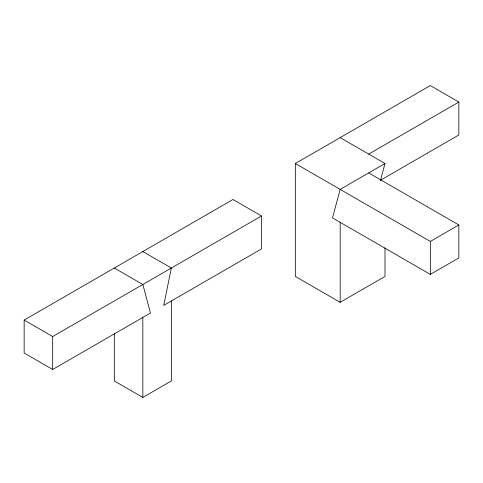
<?xml version="1.0" encoding="UTF-8"?>
<svg xmlns="http://www.w3.org/2000/svg" width="483" height="483" viewBox="0 0 483 483"><rect width="100%" height="100%" fill="white"/><g stroke="black" fill="none" stroke-linecap="round" stroke-linejoin="round"><path stroke-width="0.72" d="M380.405 180.624L384.993 163.508L340.165 137.625M114.308 268.023L142.835 284.493L150.479 313.02L52.677 369.483L24.15 353.013L24.15 320.078L232.993 199.503L261.52 215.967L261.52 248.908L163.719 305.377L171.362 268.023L142.835 251.552M384.993 247.761L384.993 276.439L340.165 302.322L295.336 276.439L295.336 163.508L430.323 85.576L458.85 102.046L458.85 134.98L380.61 180.153M24.15 320.078L52.677 336.548L261.52 215.967M368.692 154.095L458.85 102.046M384.993 163.508L340.165 189.39L332.521 217.911L430.323 274.38L458.85 257.91L458.85 224.969L368.692 172.92M114.308 333.415L114.308 380.954L142.835 397.424L171.362 380.954L171.362 300.963M295.336 163.508L430.323 241.44L458.85 224.969M430.323 241.44L430.323 274.38M340.165 222.325L340.165 302.322M142.835 317.434L142.835 397.424M52.677 336.548L52.677 369.483"/></g></svg>
